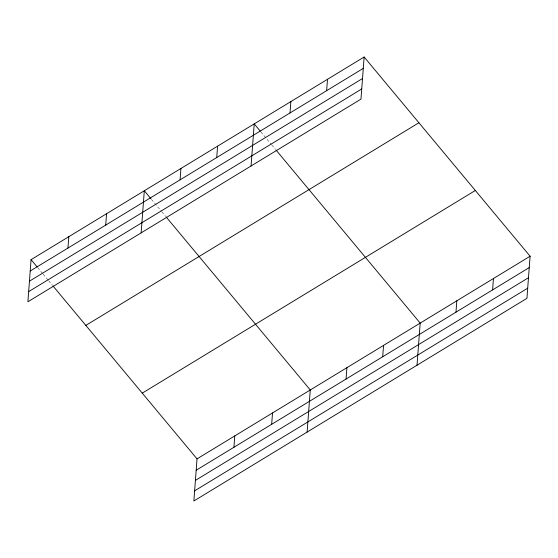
<?xml version="1.0" encoding="UTF-8"?>
<svg xmlns="http://www.w3.org/2000/svg" width="558" height="558" viewBox="0 0 558 558"><rect width="100%" height="100%" fill="white"/><g stroke="black" fill="none" stroke-linecap="round" stroke-linejoin="round"><path stroke-width="0.42" stroke-dasharray="2.79 2.09" d="M260.795 131.772L271.202 144.264M271.753 144.92L275.582 149.523M151.427 199.304L161.29 211.14M161.834 211.796L165.67 216.399M37.637 267.547L42.568 273.469M43.112 274.124L48.044 280.039M48.595 280.695L52.424 285.298"/><path stroke-width="0.84" d="M31.067 259.658L27.9 301.773L360.97 99.122L364.137 57.007L31.067 259.658L37.093 266.891M67.957 248.059L68.815 236.697M105.706 225.09L106.564 213.728M141.146 232.874L144.313 190.759L150.883 198.648M180.094 179.829L180.945 168.467M216.734 157.537L217.585 146.175M52.975 285.954L197.03 458.878L193.863 500.993L526.933 298.342L530.1 256.227L364.137 57.007M251.058 165.998L254.225 123.883L260.251 131.116M233.921 447.272L234.779 435.91M290.007 112.953L290.864 101.591M271.669 424.303L272.527 412.941M326.646 90.661L327.497 79.299M307.109 432.087L310.276 389.972L166.221 217.055M346.058 379.042L346.909 367.68M382.697 356.757L383.548 345.388M417.021 365.211L420.188 323.096L276.133 150.179M455.97 312.173L456.828 300.811M492.609 289.881L493.46 278.519M30.216 271.021L363.286 68.369M29.448 281.169L362.519 78.518M28.66 291.625L361.73 88.973M85.834 325.405L418.905 122.753M142.262 393.132L475.332 190.48M197.03 458.878L530.1 256.227M196.172 470.241L529.249 267.589M195.412 480.389L528.482 277.738M194.623 490.845L527.694 288.193"/></g></svg>
